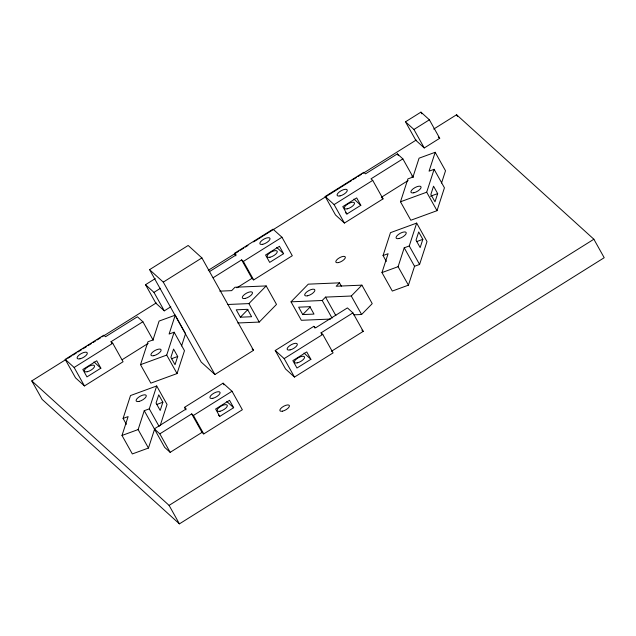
<?xml version="1.0" encoding="UTF-8"?>
<svg xmlns="http://www.w3.org/2000/svg" width="636" height="636" viewBox="0 0 636 636"><rect width="100%" height="100%" fill="white"/><g stroke="black" fill="none" stroke-linecap="round" stroke-linejoin="round"><path stroke-width="0.95" d="M126.373 424.307L123.09 418.424L130.507 395.552L156.702 385.973L167.037 404.456L160.208 425.5M175.226 315.178L169.104 334.051L174.137 332.215L184.472 350.69L177.047 373.57L150.851 383.142L140.524 364.666L147.942 341.786L152.982 339.942L159.103 321.069L175.226 315.178L185.553 333.661L181.57 345.928M156.702 385.973L149.285 408.853L144.245 410.697L154.58 429.173L148.458 448.046L132.336 453.937L122.001 435.461L128.122 416.588L123.09 418.424M148.458 448.046L138.131 429.57L144.245 410.697M177.047 373.57L166.719 355.087L174.137 332.215M162.856 402.23L160.192 410.466L156.059 403.073L158.73 394.837L162.856 402.23L156.536 404.536M177.698 356.47L175.027 364.706L170.893 357.313L173.564 349.077L177.698 356.47L171.37 358.784M383.055 255.545L390.472 232.665L416.675 223.093L427.002 241.569L419.585 264.449L414.545 266.285L408.423 285.166L392.301 291.057L381.974 272.574L388.095 253.7L383.055 255.545L386.346 261.42M435.191 152.29L429.069 171.164L434.11 169.327L444.437 187.803L437.019 210.683L410.816 220.255L400.489 201.779L407.915 178.899L412.947 177.062L419.068 158.181L435.191 152.29L445.518 170.774L441.543 183.041M408.423 285.166L398.096 266.683L404.218 247.809L409.258 245.965L416.675 223.093M437.019 210.683L426.692 192.207L434.11 169.327M422.829 239.343L420.158 247.579L416.031 240.185L418.695 231.949L422.829 239.343L416.508 241.656M437.671 193.59L435 201.827L430.866 194.433L433.537 186.197L437.671 193.59L430.437 196.23M227.45 304.501L248.899 303.595L266.182 285.93L276.509 304.413L259.234 322.078L237.785 322.985M240.376 317.197L251.61 316.728L247.476 309.335L236.242 309.812L240.376 317.197L247.976 309.43M330.593 319.065L301.345 320.298L291.018 301.822L308.293 284.157L339.497 282.837L341.373 286.2M302.776 314.566L314.001 314.089L309.875 306.695L298.642 307.172L302.776 314.566L310.376 306.791M291.018 301.822L322.214 300.502L325.537 297.107L351.279 296.018L361.908 285.151L372.235 303.626L361.606 314.502L353.688 314.836M339.497 282.837L336.174 286.232L361.908 285.151M149.555 269.664L188.169 245.464L201.898 257.914L253.541 350.317L214.92 374.509L201.191 362.067L149.555 269.664L163.285 282.114L214.92 374.509M170.806 306.775L164.303 310.853L155.844 303.181L145.517 284.697L155.271 278.592M405.49 121.818L420.937 112.135L429.387 119.806L439.715 138.282L424.268 147.965L415.817 140.294L405.49 121.818L413.941 129.482L424.268 147.965M163.285 282.114L201.898 257.914M145.517 284.697L153.976 292.369L160.479 288.291M413.941 129.482L429.387 119.806M142.885 321.752L111.03 341.715L112.747 343.273L123.074 361.749L84.461 385.949L75.533 377.856L65.206 359.372L103.819 335.18L105.536 336.738L137.4 316.776L142.885 321.752L153.22 340.236M235.837 255.871L234.43 253.351L273.043 229.151L281.963 237.244L292.298 255.728L253.677 279.92L251.959 278.361L241.632 259.885L213.132 277.749M402.858 158.873L371.003 178.827L372.72 180.386L383.047 198.869L344.426 223.061L335.506 214.968L325.179 196.492L363.792 172.292L365.509 173.851L397.365 153.888L402.858 158.873L413.185 177.349L411.818 176.1M433.712 129.084L456.584 114.75L593.873 239.231L604.2 257.715L179.416 523.865L42.127 399.384L31.8 380.9L66.16 359.372M67.837 358.322L71.335 356.128M72.87 355.166L76.384 352.972M77.894 352.018L81.432 349.808M82.926 348.87L86.472 346.644M87.959 345.714L91.52 343.48M92.983 342.565L95.726 340.848M97.173 339.942L100.774 337.684M102.205 336.786L156.289 302.903M208.266 270.34L238.723 251.252M240.193 250.33L243.771 248.088M245.234 247.173L247.976 245.456M253.637 241.911L258.073 239.128M258.677 238.746L263.121 235.972M263.725 235.59L268.161 232.808M268.766 232.434L330.108 193.996M330.41 193.805L336.301 190.116M336.826 189.782L341.349 186.952M341.866 186.626L346.389 183.788M346.914 183.47L351.438 180.632M352.789 179.781L356.486 177.468M357.837 176.625L361.534 174.304M362.878 173.461L416.206 140.047M209.316 271.715L236.139 254.909L234.43 253.351M65.206 359.372L74.126 367.465L112.747 343.273M241.632 259.885L243.35 261.444L281.963 237.244M325.179 196.492L334.099 204.585L372.72 180.386M100.862 368.18L86.957 376.894L82.823 369.5L96.728 360.795L100.862 368.18L93.993 361.964M283.6 253.692L269.696 262.398L265.562 255.012L279.466 246.299L283.6 253.692L276.732 247.468M346.93 214.006L360.827 205.301L356.701 197.907L342.796 206.62L346.93 214.006L345.555 212.766M122.199 359.674L148.188 343.384M236.87 287.822L251.959 278.361M381.33 197.311L408.153 180.505M184.48 407.366L223.101 383.174L232.021 391.259L242.348 409.743L203.735 433.935L202.017 432.385L191.69 413.901L159.827 433.863L154.341 428.887L186.197 408.924L184.48 407.366L185.887 409.886M352.916 312.888L321.053 332.851L322.77 334.401L333.097 352.885L294.484 377.076L285.556 368.983L275.229 350.508L313.85 326.308L315.567 327.866L347.423 307.904L352.916 312.888L363.243 331.364L331.38 351.326M191.69 413.901L193.408 415.459L232.021 391.259M275.229 350.508L284.157 358.601L322.77 334.401M219.746 416.413L233.65 407.708L229.524 400.314L215.62 409.028L219.746 416.413L218.379 415.173M310.885 359.316L296.98 368.029L292.854 360.636L306.751 351.923L310.885 359.316L304.024 353.091M154.341 428.887L164.668 447.362L170.162 452.339L202.017 432.385M31.8 380.9L169.089 505.382L593.873 239.231M400.489 201.779L426.692 192.207M381.974 272.574L398.096 266.683M140.524 364.666L166.719 355.087M122.001 435.461L138.131 429.57M266.182 285.93L234.978 287.249L231.655 290.644L219.778 291.153M438.307 137.01L439.715 138.282M381.902 197.828L383.047 198.869M353.966 199.076L360.827 205.301M361.868 330.124L363.243 331.364M252.095 349.005L253.541 350.317M226.79 401.483L233.65 407.708M456.584 114.75L457.523 116.428M420.937 112.135L421.875 113.82M397.365 153.888L398.303 155.574M409.258 245.965L419.585 264.449M404.218 247.809L414.545 266.285M334.099 204.585L344.426 223.061M351.279 296.018L361.606 314.502M325.537 297.107L335.864 315.583M322.214 300.502L332.072 318.143M321.053 332.851L321.991 334.528M313.85 326.308L314.788 327.993M243.35 261.444L253.677 279.92M284.157 358.601L294.484 377.076M248.899 303.595L259.234 322.078M223.101 383.174L224.039 384.852M153.976 292.369L164.303 310.853M193.408 415.459L203.735 433.935M149.285 408.853L159.143 426.494M111.03 341.715L111.968 343.392M159.827 433.863L170.162 452.339M169.089 505.382L179.416 523.865M74.126 367.465L84.461 385.949M282.567 411.158A5.39 2.083 -29.2 0 0 289.436 405.752A5.39 2.083 -29.2 0 0 281.899 407.438A5.39 2.083 -29.2 0 0 282.567 411.158M338.511 262.581A5.39 2.083 -29.2 0 0 345.38 257.175A5.39 2.083 -29.2 0 0 337.843 258.86A5.39 2.083 -29.2 0 0 338.511 262.581M245.202 298.435A5.74 2.21 -29.2 0 0 252.508 292.671A5.74 2.21 -29.2 0 0 244.494 294.476A5.74 2.21 -29.2 0 0 245.202 298.435M269.982 257.238A5.74 2.21 -29.2 0 0 277.288 251.482A5.74 2.21 -29.2 0 0 269.274 253.279A5.74 2.21 -29.2 0 0 269.982 257.238M262.755 244.304A5.74 2.21 -29.2 0 0 270.062 238.548A5.74 2.21 -29.2 0 0 262.048 240.344A5.74 2.21 -29.2 0 0 262.755 244.304M138.998 401.435A5.74 2.21 -29.2 0 0 146.304 395.679A5.74 2.21 -29.2 0 0 138.29 397.476A5.74 2.21 -29.2 0 0 138.998 401.435M413.805 192.795A5.74 2.21 -29.2 0 0 421.112 187.04A5.74 2.21 -29.2 0 0 413.098 188.836A5.74 2.21 -29.2 0 0 413.805 192.795M307.593 295.796A5.74 2.21 -29.2 0 0 314.9 290.04A5.74 2.21 -29.2 0 0 306.886 291.837A5.74 2.21 -29.2 0 0 307.593 295.796M153.833 355.683A5.74 2.21 -29.2 0 0 161.139 349.919A5.74 2.21 -29.2 0 0 153.125 351.724A5.74 2.21 -29.2 0 0 153.833 355.683M398.963 238.548A5.74 2.21 -29.2 0 0 406.269 232.792A5.74 2.21 -29.2 0 0 398.255 234.589A5.74 2.21 -29.2 0 0 398.963 238.548M297.274 362.862A5.74 2.21 -29.2 0 0 304.58 357.106A5.74 2.21 -29.2 0 0 296.567 358.903A5.74 2.21 -29.2 0 0 297.274 362.862M290.04 349.927A5.74 2.21 -29.2 0 0 297.346 344.171A5.74 2.21 -29.2 0 0 289.332 345.968A5.74 2.21 -29.2 0 0 290.04 349.927M347.216 208.846A5.74 2.21 -29.2 0 0 354.522 203.091A5.74 2.21 -29.2 0 0 346.509 204.887A5.74 2.21 -29.2 0 0 347.216 208.846M339.99 195.912A5.74 2.21 -29.2 0 0 347.296 190.156A5.74 2.21 -29.2 0 0 339.282 191.953A5.74 2.21 -29.2 0 0 339.99 195.912M87.251 371.734A5.74 2.21 -29.2 0 0 94.557 365.978A5.74 2.21 -29.2 0 0 86.544 367.775A5.74 2.21 -29.2 0 0 87.251 371.734M80.017 358.799A5.74 2.21 -29.2 0 0 87.323 353.036A5.74 2.21 -29.2 0 0 79.309 354.84A5.74 2.21 -29.2 0 0 80.017 358.799M220.04 411.253A5.74 2.21 -29.2 0 0 227.346 405.498A5.74 2.21 -29.2 0 0 219.333 407.294A5.74 2.21 -29.2 0 0 220.04 411.253M212.806 398.319A5.74 2.21 -29.2 0 0 220.12 392.563A5.74 2.21 -29.2 0 0 212.106 394.36A5.74 2.21 -29.2 0 0 212.806 398.319"/></g></svg>
